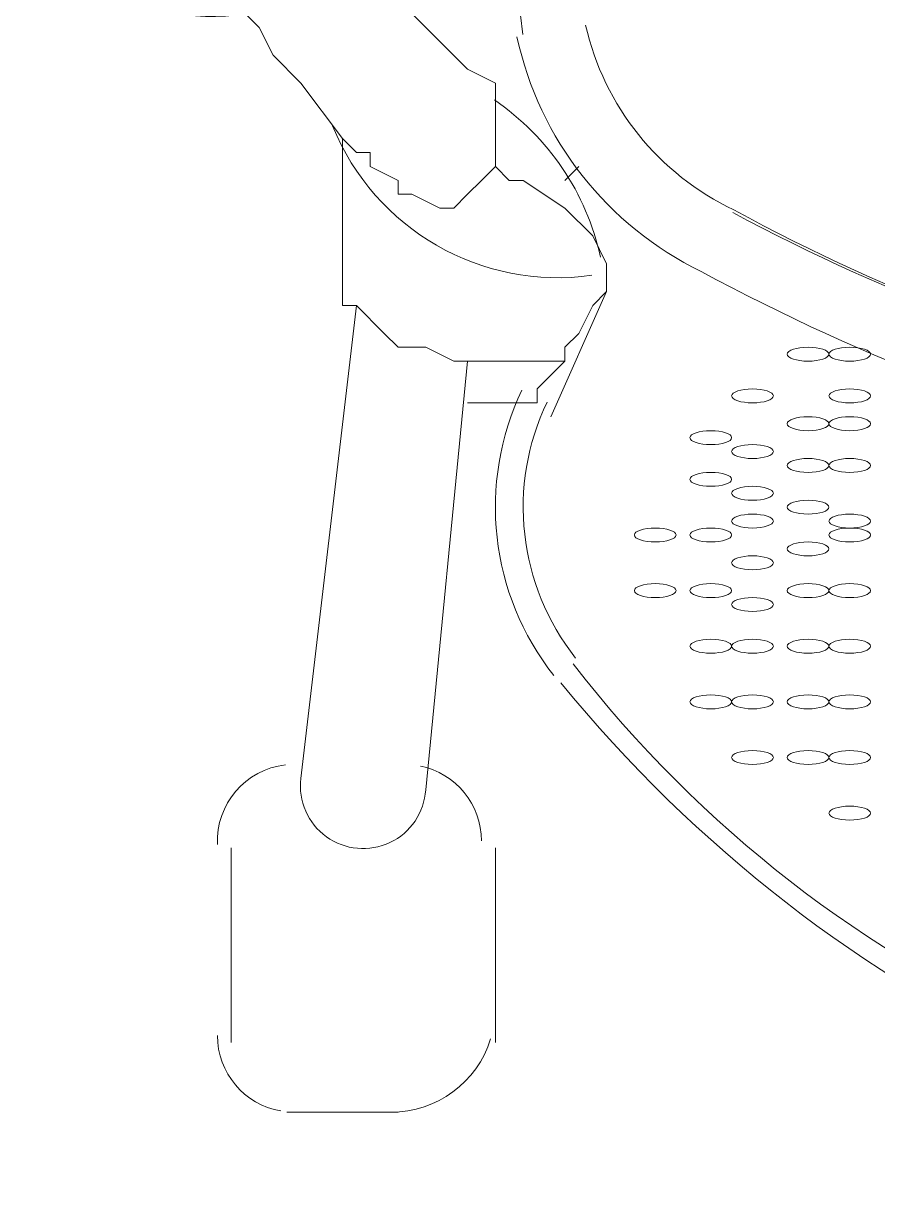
# Model space of a CAD drawing. Header units: metres. Extents: x 29 to 86.9, y -23.2 to 39.7.
# Drawn here: x 75.4079 to 75.5582, y -16.0036 to -15.7975 of the extents above; entities that cross this region are included whole.
import ezdxf

# ---------------------------------------------------------------- set-up
doc = ezdxf.new("R2010")
doc.units = ezdxf.units.M
doc.header["$LTSCALE"] = 100
doc.layers.get('0').update_dxf_attribs({"color": 254})
doc.layers.add('Arqui', color=8, linetype='Continuous', lineweight=0)

# ---------------------------------------------------------------- blocks, each defined once
blk = doc.blocks.new('A$C9582355f')
at = {"layer": 'Arqui'}
for points in [[(46.48134513276551, 7.34625111139394), (46.47400833276555, 7.356033511393889), (46.46911713276558, 7.360924711394091), (46.46667153276559, 7.365815911393838), (46.4642259327656, 7.368261511393939, -0.4491904812994996), (46.42519682246956, 7.398703141850092)], [(46.52411236711754, 7.36622518255399, 0.2302038230445407), (46.55022391603762, 7.333708631690115, 0.06904268617272998), (46.6385845934696, 7.300482245425883, -0.06904268617272998), (46.55001454822155, 7.333269377474153, 0.06904268617272998), (46.6385845934696, 7.300482245425883)], [(46.51204922501353, 7.364141947105963, 0.2305320559257776), (46.54447868806159, 7.322902185602288, 0.0690427754437925), (46.63595576911752, 7.288540160522189, 0.03702395519680274), (46.6978665733256, 7.282841301122062)], [(46.50335553276551, 7.307121511394143), (46.49599042348797, 7.231744240687476, -1.027903157975766), (46.47400833276555, 7.233753511393843), (46.48379073276561, 7.316903911394093)], [(46.5219064603736, 7.253904008137852, 0.2538010257354681), (46.71092155296554, 7.170920373601803, 0.2538010257354741), (46.90055660515753, 7.253904008137852)], [(46.51976218274962, 7.250555223602078, 0.2278580694968408), (46.71269497980558, 7.16040018499416, 0.2278580694965202), (46.90514648278162, 7.250555223602078)]]:
    blk.add_lwpolyline(points, format="xyb", dxfattribs=at)
for points in [[(46.5082467327656, 7.341359911394193), (46.5082467327656, 7.343805511393839), (46.5082467327656, 7.348696711394041), (46.5082467327656, 7.351142311394142), (46.5082467327656, 7.356033511393889), (46.50335553276551, 7.35847911139399), (46.49601873276555, 7.365815911393838), (46.49112753276557, 7.37070711139404), (46.48868193276559, 7.373152711394141), (46.48379073276561, 7.373152711394141), (46.47889953276552, 7.375598311394242)], [(46.52047473276554, 7.338914311394092), (46.52292033276552, 7.341359911394193)], [(46.51802913276555, 7.297339111394194), (46.52781153276561, 7.319349511394194)], [(46.52047473276554, 7.307121511394143), (46.51802913276555, 7.304675911394042), (46.51558353276556, 7.302230311393942), (46.51558353276556, 7.299784711393841), (46.51313793276557, 7.299784711393841), (46.50580113276561, 7.299784711393841), (46.50335553276551, 7.299784711393841)], [(46.46178033276561, 7.221525511394248), (46.46178033276561, 7.187287111394198)], [(46.5082467327656, 7.187287111394198), (46.5082467327656, 7.221525511394248)], [(46.47156273276556, 7.175059111394148), (46.49112753276557, 7.175059111394148)]]:
    blk.add_lwpolyline(points, dxfattribs=at)
blk.add_lwpolyline([(46.48134513276551, 7.34625111139394), (46.48134513276551, 7.32179511139384), (46.48134513276551, 7.319349511394194), (46.48134513276551, 7.316903911394093), (46.48379073276561, 7.316903911394093), (46.48868193276559, 7.312012711393891), (46.49112753276557, 7.309567111394244), (46.49357313276556, 7.309567111394244), (46.49601873276555, 7.309567111394244), (46.50090993276552, 7.307121511394143), (46.50335553276551, 7.307121511394143), (46.5082467327656, 7.307121511394143), (46.51313793276557, 7.307121511394143), (46.52047473276554, 7.307121511394143), (46.52047473276554, 7.309567111394244), (46.52292033276552, 7.312012711393891), (46.52536593276551, 7.316903911394093), (46.52781153276561, 7.319349511394194), (46.52781153276561, 7.32179511139384), (46.52781153276561, 7.324240711393941), (46.52536593276551, 7.329131911394143), (46.52047473276554, 7.33402311139389), (46.51313793276557, 7.338914311394092), (46.51069233276559, 7.338914311394092), (46.5082467327656, 7.341359911394193), (46.50580113276561, 7.338914311394092), (46.50335553276551, 7.336468711393991), (46.50090993276552, 7.33402311139389), (46.49846433276554, 7.33402311139389), (46.49357313276556, 7.336468711393991), (46.49112753276557, 7.336468711393991), (46.49112753276557, 7.338914311394092), (46.4862363327656, 7.341359911394193), (46.4862363327656, 7.343805511393839), (46.48379073276561, 7.343805511393839)], close=True, dxfattribs=at)
for centre, radius, start, end in [((48.3534491673766, 7.596925139991981), 1.854984880257599, 180.4119885083787, 187.1960562896046), ((46.48256798649567, 7.315681140781635), 0.04524353822636541, 12.43650084590858, 55.67873892192109), ((46.51925195401185, 7.364593122325459), 0.04279801544096153, 202.1154694372996, 278.0474508715133), ((46.55593590402583, 7.281442697629245), 0.04768917459668071, 154.4128100539222, 218.3422815542084), ((46.55593594668147, 7.281442692659311), 0.04279800939952007, 154.4128314602173, 218.3422611860764), ((46.47278552943595, 7.222748321568361), 0.01345079319661759, 96.30063128295353, 182.6038360199026), ((46.49235034731117, 7.222748313813554), 0.01345078545444367, 359.9999896937473, 78.42598258839953), ((46.47278555100723, 7.188509914026781), 0.01345081824168863, 180.0000112145596, 260.1231991173541), ((46.48990472332895, 7.193401115787765), 0.0183420043939193, 270.0000294774744, 342.6965617059755)]:
    blk.add_arc(centre, radius, start, end, dxfattribs=at)
for points in [[(46.5632727327656, 7.309567111394244), (46.56124672435755, 7.309567111394244), (46.55960433276556, 7.309019639378221), (46.55960433276556, 7.308344311394194)], [(46.56694113276552, 7.308344311394194), (46.56694113276552, 7.309019639378221), (46.56529874117354, 7.309567111394244), (46.5632727327656, 7.309567111394244)], [(46.57060953276556, 7.309567111394244), (46.56858352435762, 7.309567111394244), (46.56694113276552, 7.309019639378221), (46.56694113276552, 7.308344311394194)], [(46.5742779327656, 7.308344311394194), (46.5742779327656, 7.309019639378221), (46.57263554117361, 7.309567111394244), (46.57060953276556, 7.309567111394244)], [(46.55960433276556, 7.308344311394194), (46.55960433276556, 7.307668983410167), (46.56124672435755, 7.307121511394143), (46.5632727327656, 7.307121511394143)], [(46.5632727327656, 7.307121511394143), (46.56529874117354, 7.307121511394143), (46.56694113276552, 7.307668983410167), (46.56694113276552, 7.308344311394194)], [(46.56694113276552, 7.308344311394194), (46.56694113276552, 7.307668983410167), (46.56858352435762, 7.307121511394143), (46.57060953276556, 7.307121511394143)], [(46.57060953276556, 7.307121511394143), (46.57263554117361, 7.307121511394143), (46.5742779327656, 7.307668983410167), (46.5742779327656, 7.308344311394194)], [(46.55349033276553, 7.302230311393942), (46.5514643243576, 7.302230311393942), (46.54982193276561, 7.301682839377918), (46.54982193276561, 7.301007511393891)], [(46.54982193276561, 7.301007511393891), (46.54982193276561, 7.300332183409864), (46.5514643243576, 7.299784711393841), (46.55349033276553, 7.299784711393841)], [(46.55715873276557, 7.301007511393891), (46.55715873276557, 7.301682839377918), (46.55551634117359, 7.302230311393942), (46.55349033276553, 7.302230311393942)], [(46.55349033276553, 7.299784711393841), (46.55551634117359, 7.299784711393841), (46.55715873276557, 7.300332183409864), (46.55715873276557, 7.301007511393891)], [(46.57060953276556, 7.302230311393942), (46.56858352435762, 7.302230311393942), (46.56694113276552, 7.301682839377918), (46.56694113276552, 7.301007511393891)], [(46.56694113276552, 7.301007511393891), (46.56694113276552, 7.300332183409864), (46.56858352435762, 7.299784711393841), (46.57060953276556, 7.299784711393841)], [(46.5742779327656, 7.301007511393891), (46.5742779327656, 7.301682839377918), (46.57263554117361, 7.302230311393942), (46.57060953276556, 7.302230311393942)], [(46.57060953276556, 7.299784711393841), (46.57263554117361, 7.299784711393841), (46.5742779327656, 7.300332183409864), (46.5742779327656, 7.301007511393891)], [(46.5632727327656, 7.297339111394194), (46.56124672435755, 7.297339111394194), (46.55960433276556, 7.296791639378171), (46.55960433276556, 7.296116311394144)], [(46.56694113276552, 7.296116311394144), (46.56694113276552, 7.296791639378171), (46.56529874117354, 7.297339111394194), (46.5632727327656, 7.297339111394194)], [(46.57060953276556, 7.297339111394194), (46.56858352435762, 7.297339111394194), (46.56694113276552, 7.296791639378171), (46.56694113276552, 7.296116311394144)], [(46.5742779327656, 7.296116311394144), (46.5742779327656, 7.296791639378171), (46.57263554117361, 7.297339111394194), (46.57060953276556, 7.297339111394194)], [(46.54615353276557, 7.294893511394093), (46.54412752435752, 7.294893511394093), (46.54248513276553, 7.29434603937807), (46.54248513276553, 7.293670711394043)], [(46.54982193276561, 7.293670711394043), (46.54982193276561, 7.29434603937807), (46.54817954117362, 7.294893511394093), (46.54615353276557, 7.294893511394093)], [(46.55960433276556, 7.296116311394144), (46.55960433276556, 7.295440983410117), (46.56124672435755, 7.294893511394093), (46.5632727327656, 7.294893511394093)], [(46.5632727327656, 7.294893511394093), (46.56529874117354, 7.294893511394093), (46.56694113276552, 7.295440983410117), (46.56694113276552, 7.296116311394144)], [(46.56694113276552, 7.296116311394144), (46.56694113276552, 7.295440983410117), (46.56858352435762, 7.294893511394093), (46.57060953276556, 7.294893511394093)], [(46.57060953276556, 7.294893511394093), (46.57263554117361, 7.294893511394093), (46.5742779327656, 7.295440983410117), (46.5742779327656, 7.296116311394144)], [(46.54248513276553, 7.293670711394043), (46.54248513276553, 7.292995383410016), (46.54412752435752, 7.292447911393992), (46.54615353276557, 7.292447911393992)], [(46.54615353276557, 7.292447911393992), (46.54817954117362, 7.292447911393992), (46.54982193276561, 7.292995383410016), (46.54982193276561, 7.293670711394043)], [(46.55349033276553, 7.292447911393992), (46.5514643243576, 7.292447911393992), (46.54982193276561, 7.291900439377969), (46.54982193276561, 7.291225111393942)], [(46.54982193276561, 7.291225111393942), (46.54982193276561, 7.290549783409915), (46.5514643243576, 7.290002311393891), (46.55349033276553, 7.290002311393891)], [(46.55715873276557, 7.291225111393942), (46.55715873276557, 7.291900439377969), (46.55551634117359, 7.292447911393992), (46.55349033276553, 7.292447911393992)], [(46.55349033276553, 7.290002311393891), (46.55551634117359, 7.290002311393891), (46.55715873276557, 7.290549783409915), (46.55715873276557, 7.291225111393942)], [(46.5632727327656, 7.290002311393891), (46.56124672435755, 7.290002311393891), (46.55960433276556, 7.289454839377868), (46.55960433276556, 7.288779511393841)], [(46.55960433276556, 7.288779511393841), (46.55960433276556, 7.288104183409814), (46.56124672435755, 7.287556711394245), (46.5632727327656, 7.287556711394245)], [(46.56694113276552, 7.288779511393841), (46.56694113276552, 7.289454839377868), (46.56529874117354, 7.290002311393891), (46.5632727327656, 7.290002311393891)], [(46.5632727327656, 7.287556711394245), (46.56529874117354, 7.287556711394245), (46.56694113276552, 7.288104183409814), (46.56694113276552, 7.288779511393841)], [(46.57060953276556, 7.290002311393891), (46.56858352435762, 7.290002311393891), (46.56694113276552, 7.289454839377868), (46.56694113276552, 7.288779511393841)], [(46.56694113276552, 7.288779511393841), (46.56694113276552, 7.288104183409814), (46.56858352435762, 7.287556711394245), (46.57060953276556, 7.287556711394245)], [(46.5742779327656, 7.288779511393841), (46.5742779327656, 7.289454839377868), (46.57263554117361, 7.290002311393891), (46.57060953276556, 7.290002311393891)], [(46.57060953276556, 7.287556711394245), (46.57263554117361, 7.287556711394245), (46.5742779327656, 7.288104183409814), (46.5742779327656, 7.288779511393841)], [(46.54615353276557, 7.287556711394245), (46.54412752435752, 7.287556711394245), (46.54248513276553, 7.287009239378222), (46.54248513276553, 7.286333911394195)], [(46.54982193276561, 7.286333911394195), (46.54982193276561, 7.287009239378222), (46.54817954117362, 7.287556711394245), (46.54615353276557, 7.287556711394245)], [(46.54248513276553, 7.286333911394195), (46.54248513276553, 7.285658583410168), (46.54412752435752, 7.285111111394144), (46.54615353276557, 7.285111111394144)], [(46.54615353276557, 7.285111111394144), (46.54817954117362, 7.285111111394144), (46.54982193276561, 7.285658583410168), (46.54982193276561, 7.286333911394195)], [(46.55349033276553, 7.285111111394144), (46.5514643243576, 7.285111111394144), (46.54982193276561, 7.284563639378121), (46.54982193276561, 7.283888311394094)], [(46.55715873276557, 7.283888311394094), (46.55715873276557, 7.284563639378121), (46.55551634117359, 7.285111111394144), (46.55349033276553, 7.285111111394144)], [(46.54982193276561, 7.283888311394094), (46.54982193276561, 7.283212983410067), (46.5514643243576, 7.282665511394043), (46.55349033276553, 7.282665511394043)], [(46.55349033276553, 7.282665511394043), (46.55551634117359, 7.282665511394043), (46.55715873276557, 7.283212983410067), (46.55715873276557, 7.283888311394094)], [(46.5632727327656, 7.282665511394043), (46.56124672435755, 7.282665511394043), (46.55960433276556, 7.28211803937802), (46.55960433276556, 7.281442711393993)], [(46.56694113276552, 7.281442711393993), (46.56694113276552, 7.28211803937802), (46.56529874117354, 7.282665511394043), (46.5632727327656, 7.282665511394043)], [(46.55960433276556, 7.281442711393993), (46.55960433276556, 7.280767383409966), (46.56124672435755, 7.280219911393942), (46.5632727327656, 7.280219911393942)], [(46.5632727327656, 7.280219911393942), (46.56529874117354, 7.280219911393942), (46.56694113276552, 7.280767383409966), (46.56694113276552, 7.281442711393993)], [(46.55349033276553, 7.280219911393942), (46.5514643243576, 7.280219911393942), (46.54982193276561, 7.279672439377919), (46.54982193276561, 7.278997111393892)], [(46.54982193276561, 7.278997111393892), (46.54982193276561, 7.278321783409865), (46.5514643243576, 7.277774311393841), (46.55349033276553, 7.277774311393841)], [(46.55715873276557, 7.278997111393892), (46.55715873276557, 7.279672439377919), (46.55551634117359, 7.280219911393942), (46.55349033276553, 7.280219911393942)], [(46.55349033276553, 7.277774311393841), (46.55551634117359, 7.277774311393841), (46.55715873276557, 7.278321783409865), (46.55715873276557, 7.278997111393892)], [(46.57060953276556, 7.280219911393942), (46.56858352435762, 7.280219911393942), (46.56694113276552, 7.279672439377919), (46.56694113276552, 7.278997111393892)], [(46.56694113276552, 7.278997111393892), (46.56694113276552, 7.278321783409865), (46.56858352435762, 7.277774311393841), (46.57060953276556, 7.277774311393841)], [(46.5742779327656, 7.278997111393892), (46.5742779327656, 7.279672439377919), (46.57263554117361, 7.280219911393942), (46.57060953276556, 7.280219911393942)], [(46.57060953276556, 7.277774311393841), (46.57263554117361, 7.277774311393841), (46.5742779327656, 7.278321783409865), (46.5742779327656, 7.278997111393892)], [(46.53637113276562, 7.277774311393841), (46.53434512435757, 7.277774311393841), (46.53270273276559, 7.277226839377818), (46.53270273276559, 7.276551511394246)], [(46.53270273276559, 7.276551511394246), (46.53270273276559, 7.275876183410219), (46.53434512435757, 7.275328711394195), (46.53637113276562, 7.275328711394195)], [(46.54003953276555, 7.276551511394246), (46.54003953276555, 7.277226839377818), (46.53839714117356, 7.277774311393841), (46.53637113276562, 7.277774311393841)], [(46.53637113276562, 7.275328711394195), (46.53839714117356, 7.275328711394195), (46.54003953276555, 7.275876183410219), (46.54003953276555, 7.276551511394246)], [(46.54615353276557, 7.277774311393841), (46.54412752435752, 7.277774311393841), (46.54248513276553, 7.277226839377818), (46.54248513276553, 7.276551511394246)], [(46.54248513276553, 7.276551511394246), (46.54248513276553, 7.275876183410219), (46.54412752435752, 7.275328711394195), (46.54615353276557, 7.275328711394195)], [(46.54982193276561, 7.276551511394246), (46.54982193276561, 7.277226839377818), (46.54817954117362, 7.277774311393841), (46.54615353276557, 7.277774311393841)], [(46.54615353276557, 7.275328711394195), (46.54817954117362, 7.275328711394195), (46.54982193276561, 7.275876183410219), (46.54982193276561, 7.276551511394246)], [(46.57060953276556, 7.277774311393841), (46.56858352435762, 7.277774311393841), (46.56694113276552, 7.277226839377818), (46.56694113276552, 7.276551511394246)], [(46.56694113276552, 7.276551511394246), (46.56694113276552, 7.275876183410219), (46.56858352435762, 7.275328711394195), (46.57060953276556, 7.275328711394195)], [(46.5742779327656, 7.276551511394246), (46.5742779327656, 7.277226839377818), (46.57263554117361, 7.277774311393841), (46.57060953276556, 7.277774311393841)], [(46.57060953276556, 7.275328711394195), (46.57263554117361, 7.275328711394195), (46.5742779327656, 7.275876183410219), (46.5742779327656, 7.276551511394246)], [(46.5632727327656, 7.275328711394195), (46.56124672435755, 7.275328711394195), (46.55960433276556, 7.274781239378171), (46.55960433276556, 7.274105911394145)], [(46.56694113276552, 7.274105911394145), (46.56694113276552, 7.274781239378171), (46.56529874117354, 7.275328711394195), (46.5632727327656, 7.275328711394195)], [(46.55349033276553, 7.272883111394094), (46.5514643243576, 7.272883111394094), (46.54982193276561, 7.27233563937807), (46.54982193276561, 7.271660311394044)], [(46.55715873276557, 7.271660311394044), (46.55715873276557, 7.27233563937807), (46.55551634117359, 7.272883111394094), (46.55349033276553, 7.272883111394094)], [(46.55960433276556, 7.274105911394145), (46.55960433276556, 7.273430583410118), (46.56124672435755, 7.272883111394094), (46.5632727327656, 7.272883111394094)], [(46.5632727327656, 7.272883111394094), (46.56529874117354, 7.272883111394094), (46.56694113276552, 7.273430583410118), (46.56694113276552, 7.274105911394145)], [(46.54982193276561, 7.271660311394044), (46.54982193276561, 7.270984983410017), (46.5514643243576, 7.270437511393993), (46.55349033276553, 7.270437511393993)], [(46.55349033276553, 7.270437511393993), (46.55551634117359, 7.270437511393993), (46.55715873276557, 7.270984983410017), (46.55715873276557, 7.271660311394044)], [(46.53637113276562, 7.267991911393892), (46.53434512435757, 7.267991911393892), (46.53270273276559, 7.267444439377869), (46.53270273276559, 7.266769111393842)], [(46.54003953276555, 7.266769111393842), (46.54003953276555, 7.267444439377869), (46.53839714117356, 7.267991911393892), (46.53637113276562, 7.267991911393892)], [(46.54615353276557, 7.267991911393892), (46.54412752435752, 7.267991911393892), (46.54248513276553, 7.267444439377869), (46.54248513276553, 7.266769111393842)], [(46.54982193276561, 7.266769111393842), (46.54982193276561, 7.267444439377869), (46.54817954117362, 7.267991911393892), (46.54615353276557, 7.267991911393892)], [(46.5632727327656, 7.267991911393892), (46.56124672435755, 7.267991911393892), (46.55960433276556, 7.267444439377869), (46.55960433276556, 7.266769111393842)], [(46.56694113276552, 7.266769111393842), (46.56694113276552, 7.267444439377869), (46.56529874117354, 7.267991911393892), (46.5632727327656, 7.267991911393892)], [(46.57060953276556, 7.267991911393892), (46.56858352435762, 7.267991911393892), (46.56694113276552, 7.267444439377869), (46.56694113276552, 7.266769111393842)], [(46.5742779327656, 7.266769111393842), (46.5742779327656, 7.267444439377869), (46.57263554117361, 7.267991911393892), (46.57060953276556, 7.267991911393892)], [(46.53270273276559, 7.266769111393842), (46.53270273276559, 7.266093783409815), (46.53434512435757, 7.265546311394246), (46.53637113276562, 7.265546311394246)], [(46.53637113276562, 7.265546311394246), (46.53839714117356, 7.265546311394246), (46.54003953276555, 7.266093783409815), (46.54003953276555, 7.266769111393842)], [(46.54248513276553, 7.266769111393842), (46.54248513276553, 7.266093783409815), (46.54412752435752, 7.265546311394246), (46.54615353276557, 7.265546311394246)], [(46.54615353276557, 7.265546311394246), (46.54817954117362, 7.265546311394246), (46.54982193276561, 7.266093783409815), (46.54982193276561, 7.266769111393842)], [(46.55960433276556, 7.266769111393842), (46.55960433276556, 7.266093783409815), (46.56124672435755, 7.265546311394246), (46.5632727327656, 7.265546311394246)], [(46.5632727327656, 7.265546311394246), (46.56529874117354, 7.265546311394246), (46.56694113276552, 7.266093783409815), (46.56694113276552, 7.266769111393842)], [(46.56694113276552, 7.266769111393842), (46.56694113276552, 7.266093783409815), (46.56858352435762, 7.265546311394246), (46.57060953276556, 7.265546311394246)], [(46.57060953276556, 7.265546311394246), (46.57263554117361, 7.265546311394246), (46.5742779327656, 7.266093783409815), (46.5742779327656, 7.266769111393842)], [(46.55349033276553, 7.265546311394246), (46.5514643243576, 7.265546311394246), (46.54982193276561, 7.264998839378222), (46.54982193276561, 7.264323511394196)], [(46.54982193276561, 7.264323511394196), (46.54982193276561, 7.263648183410169), (46.5514643243576, 7.263100711394145), (46.55349033276553, 7.263100711394145)], [(46.55715873276557, 7.264323511394196), (46.55715873276557, 7.264998839378222), (46.55551634117359, 7.265546311394246), (46.55349033276553, 7.265546311394246)], [(46.55349033276553, 7.263100711394145), (46.55551634117359, 7.263100711394145), (46.55715873276557, 7.263648183410169), (46.55715873276557, 7.264323511394196)], [(46.54615353276557, 7.258209511393943), (46.54412752435752, 7.258209511393943), (46.54248513276553, 7.257662039377919), (46.54248513276553, 7.256986711393893)], [(46.54982193276561, 7.256986711393893), (46.54982193276561, 7.257662039377919), (46.54817954117362, 7.258209511393943), (46.54615353276557, 7.258209511393943)], [(46.55349033276553, 7.258209511393943), (46.5514643243576, 7.258209511393943), (46.54982193276561, 7.257662039377919), (46.54982193276561, 7.256986711393893)], [(46.55715873276557, 7.256986711393893), (46.55715873276557, 7.257662039377919), (46.55551634117359, 7.258209511393943), (46.55349033276553, 7.258209511393943)], [(46.5632727327656, 7.258209511393943), (46.56124672435755, 7.258209511393943), (46.55960433276556, 7.257662039377919), (46.55960433276556, 7.256986711393893)], [(46.56694113276552, 7.256986711393893), (46.56694113276552, 7.257662039377919), (46.56529874117354, 7.258209511393943), (46.5632727327656, 7.258209511393943)], [(46.57060953276556, 7.258209511393943), (46.56858352435762, 7.258209511393943), (46.56694113276552, 7.257662039377919), (46.56694113276552, 7.256986711393893)], [(46.5742779327656, 7.256986711393893), (46.5742779327656, 7.257662039377919), (46.57263554117361, 7.258209511393943), (46.57060953276556, 7.258209511393943)], [(46.54248513276553, 7.256986711393893), (46.54248513276553, 7.256311383409866), (46.54412752435752, 7.255763911393842), (46.54615353276557, 7.255763911393842)], [(46.54615353276557, 7.255763911393842), (46.54817954117362, 7.255763911393842), (46.54982193276561, 7.256311383409866), (46.54982193276561, 7.256986711393893)], [(46.54982193276561, 7.256986711393893), (46.54982193276561, 7.256311383409866), (46.5514643243576, 7.255763911393842), (46.55349033276553, 7.255763911393842)], [(46.55349033276553, 7.255763911393842), (46.55551634117359, 7.255763911393842), (46.55715873276557, 7.256311383409866), (46.55715873276557, 7.256986711393893)], [(46.55960433276556, 7.256986711393893), (46.55960433276556, 7.256311383409866), (46.56124672435755, 7.255763911393842), (46.5632727327656, 7.255763911393842)], [(46.5632727327656, 7.255763911393842), (46.56529874117354, 7.255763911393842), (46.56694113276552, 7.256311383409866), (46.56694113276552, 7.256986711393893)], [(46.56694113276552, 7.256986711393893), (46.56694113276552, 7.256311383409866), (46.56858352435762, 7.255763911393842), (46.57060953276556, 7.255763911393842)], [(46.57060953276556, 7.255763911393842), (46.57263554117361, 7.255763911393842), (46.5742779327656, 7.256311383409866), (46.5742779327656, 7.256986711393893)], [(46.54615353276557, 7.248427111393994), (46.54412752435752, 7.248427111393994), (46.54248513276553, 7.24787963937797), (46.54248513276553, 7.247204311393943)], [(46.54982193276561, 7.247204311393943), (46.54982193276561, 7.24787963937797), (46.54817954117362, 7.248427111393994), (46.54615353276557, 7.248427111393994)], [(46.55349033276553, 7.248427111393994), (46.5514643243576, 7.248427111393994), (46.54982193276561, 7.24787963937797), (46.54982193276561, 7.247204311393943)], [(46.55715873276557, 7.247204311393943), (46.55715873276557, 7.24787963937797), (46.55551634117359, 7.248427111393994), (46.55349033276553, 7.248427111393994)], [(46.5632727327656, 7.248427111393994), (46.56124672435755, 7.248427111393994), (46.55960433276556, 7.24787963937797), (46.55960433276556, 7.247204311393943)], [(46.56694113276552, 7.247204311393943), (46.56694113276552, 7.24787963937797), (46.56529874117354, 7.248427111393994), (46.5632727327656, 7.248427111393994)], [(46.57060953276556, 7.248427111393994), (46.56858352435762, 7.248427111393994), (46.56694113276552, 7.24787963937797), (46.56694113276552, 7.247204311393943)], [(46.5742779327656, 7.247204311393943), (46.5742779327656, 7.24787963937797), (46.57263554117361, 7.248427111393994), (46.57060953276556, 7.248427111393994)], [(46.54248513276553, 7.247204311393943), (46.54248513276553, 7.246528983409917), (46.54412752435752, 7.245981511393893), (46.54615353276557, 7.245981511393893)], [(46.54615353276557, 7.245981511393893), (46.54817954117362, 7.245981511393893), (46.54982193276561, 7.246528983409917), (46.54982193276561, 7.247204311393943)], [(46.54982193276561, 7.247204311393943), (46.54982193276561, 7.246528983409917), (46.5514643243576, 7.245981511393893), (46.55349033276553, 7.245981511393893)], [(46.55349033276553, 7.245981511393893), (46.55551634117359, 7.245981511393893), (46.55715873276557, 7.246528983409917), (46.55715873276557, 7.247204311393943)], [(46.55960433276556, 7.247204311393943), (46.55960433276556, 7.246528983409917), (46.56124672435755, 7.245981511393893), (46.5632727327656, 7.245981511393893)], [(46.5632727327656, 7.245981511393893), (46.56529874117354, 7.245981511393893), (46.56694113276552, 7.246528983409917), (46.56694113276552, 7.247204311393943)], [(46.56694113276552, 7.247204311393943), (46.56694113276552, 7.246528983409917), (46.56858352435762, 7.245981511393893), (46.57060953276556, 7.245981511393893)], [(46.57060953276556, 7.245981511393893), (46.57263554117361, 7.245981511393893), (46.5742779327656, 7.246528983409917), (46.5742779327656, 7.247204311393943)], [(46.55349033276553, 7.238644711394045), (46.5514643243576, 7.238644711394045), (46.54982193276561, 7.238097239378021), (46.54982193276561, 7.237421911393994)], [(46.54982193276561, 7.237421911393994), (46.54982193276561, 7.236746583409968), (46.5514643243576, 7.236199111393944), (46.55349033276553, 7.236199111393944)], [(46.55715873276557, 7.237421911393994), (46.55715873276557, 7.238097239378021), (46.55551634117359, 7.238644711394045), (46.55349033276553, 7.238644711394045)], [(46.55349033276553, 7.236199111393944), (46.55551634117359, 7.236199111393944), (46.55715873276557, 7.236746583409968), (46.55715873276557, 7.237421911393994)], [(46.5632727327656, 7.238644711394045), (46.56124672435755, 7.238644711394045), (46.55960433276556, 7.238097239378021), (46.55960433276556, 7.237421911393994)], [(46.55960433276556, 7.237421911393994), (46.55960433276556, 7.236746583409968), (46.56124672435755, 7.236199111393944), (46.5632727327656, 7.236199111393944)], [(46.56694113276552, 7.237421911393994), (46.56694113276552, 7.238097239378021), (46.56529874117354, 7.238644711394045), (46.5632727327656, 7.238644711394045)], [(46.5632727327656, 7.236199111393944), (46.56529874117354, 7.236199111393944), (46.56694113276552, 7.236746583409968), (46.56694113276552, 7.237421911393994)], [(46.57060953276556, 7.238644711394045), (46.56858352435762, 7.238644711394045), (46.56694113276552, 7.238097239378021), (46.56694113276552, 7.237421911393994)], [(46.56694113276552, 7.237421911393994), (46.56694113276552, 7.236746583409968), (46.56858352435762, 7.236199111393944), (46.57060953276556, 7.236199111393944)], [(46.5742779327656, 7.237421911393994), (46.5742779327656, 7.238097239378021), (46.57263554117361, 7.238644711394045), (46.57060953276556, 7.238644711394045)], [(46.57060953276556, 7.236199111393944), (46.57263554117361, 7.236199111393944), (46.5742779327656, 7.236746583409968), (46.5742779327656, 7.237421911393994)], [(46.57060953276556, 7.228862311394096), (46.56858352435762, 7.228862311394096), (46.56694113276552, 7.228314839378072), (46.56694113276552, 7.227639511394045)], [(46.5742779327656, 7.227639511394045), (46.5742779327656, 7.228314839378072), (46.57263554117361, 7.228862311394096), (46.57060953276556, 7.228862311394096)], [(46.56694113276552, 7.227639511394045), (46.56694113276552, 7.226964183410018), (46.56858352435762, 7.226416711393995), (46.57060953276556, 7.226416711393995)], [(46.57060953276556, 7.226416711393995), (46.57263554117361, 7.226416711393995), (46.5742779327656, 7.226964183410018), (46.5742779327656, 7.227639511394045)]]:
    blk.add_open_spline(points, degree=3, dxfattribs=at)

msp = doc.modelspace()

# ---------------------------------------------------------------- block references
msp.add_blockref('A$C9582355f', (28.98266172889876, -23.16396569870889))

doc.saveas('drawing.dxf')
